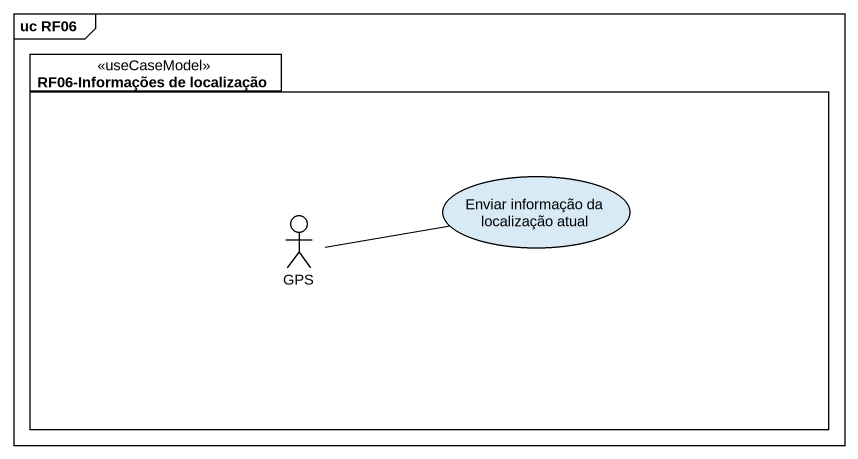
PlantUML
@startuml
mainframe uc RF06
package "RF06-Informações de localização" as RF06_Informações_de <<useCaseModel>> {
  usecase "Enviar informação da localização atual" as Enviar_informação_da
  actor GPS
}
GPS -right- Enviar_informação_da
@enduml
